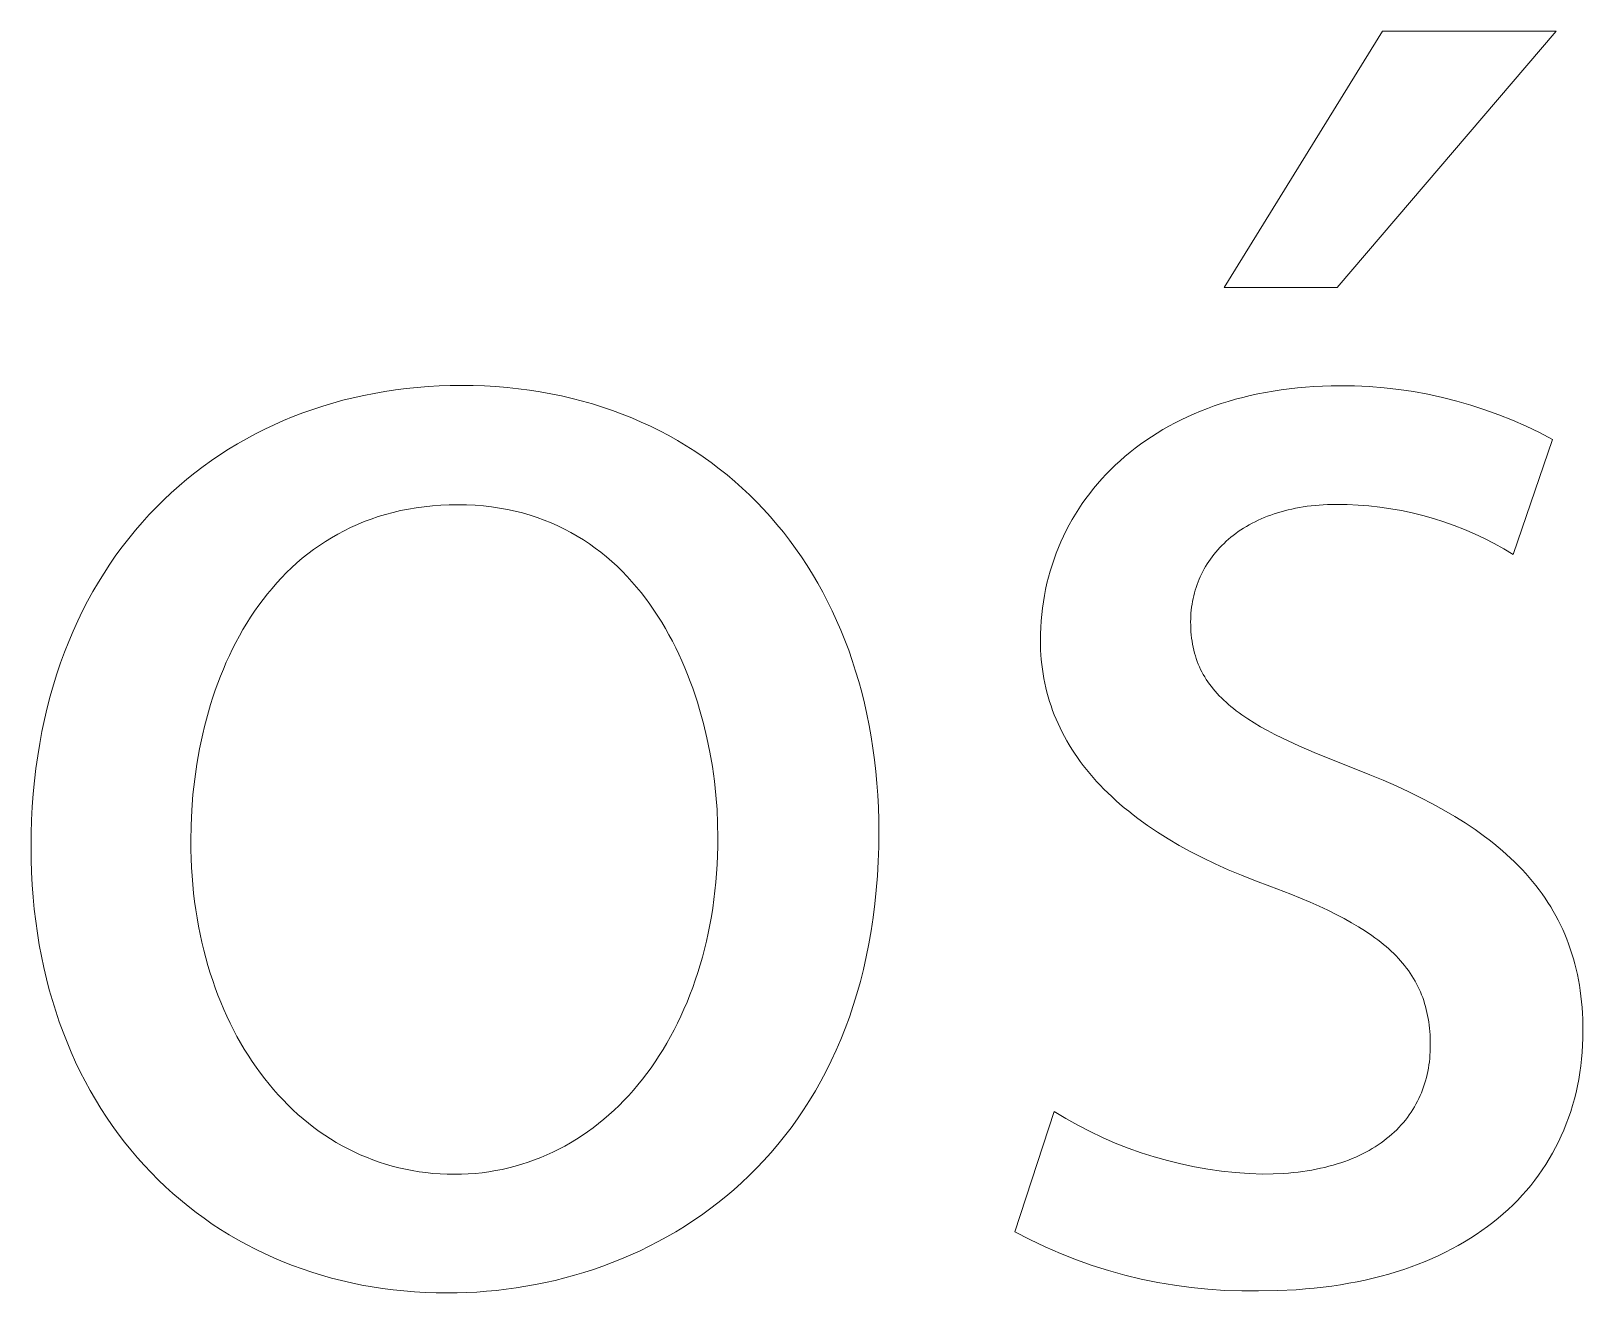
# Model space of a CAD drawing. Header units: millimetres. Extents: x -2542 to 6192, y -257 to 5845.
# Drawn here: x 3998.4 to 4074.1, y -111.2 to -49.7 of the extents above; entities that cross this region are included whole.
import ezdxf

# ---------------------------------------------------------------- set-up
doc = ezdxf.new("R2010")
doc.units = ezdxf.units.MM
doc.header["$MEASUREMENT"] = 0
doc.layers.add('Domyślny', color=7, linetype='Continuous', true_color=0x000000)

msp = doc.modelspace()

# ---------------------------------------------------------------- linework, layer by layer
at = {"layer": 'Domyślny', "color": 18, "lineweight": 15, "true_color": 0x000000}
for p, q in [((4056.558, -62.171), (4064.294, -49.665)), ((4072.758, -49.665), (4062.084, -62.171)), ((4064.294, -49.665), (4072.758, -49.665)), ((4062.084, -62.171), (4056.558, -62.171)), ((4014.589, -67.439), (4015.101, -67.337)), ((4015.101, -67.337), (4015.619, -67.248)), ((4015.619, -67.248), (4016.141, -67.17)), ((4016.141, -67.17), (4016.667, -67.103)), ((4016.667, -67.103), (4017.198, -67.049)), ((4017.198, -67.049), (4017.733, -67.007)), ((4017.733, -67.007), (4018.271, -66.977)), ((4018.271, -66.977), (4018.814, -66.958)), ((4018.814, -66.958), (4019.36, -66.952)), ((4019.36, -66.952), (4019.927, -66.959)), ((4019.927, -66.959), (4020.488, -66.978)), ((4020.488, -66.978), (4021.043, -67.01)), ((4021.043, -67.01), (4021.592, -67.055)), ((4021.592, -67.055), (4022.135, -67.112)), ((4022.135, -67.112), (4022.672, -67.181)), ((4022.672, -67.181), (4023.202, -67.263)), ((4023.202, -67.263), (4023.725, -67.357)), ((4023.725, -67.357), (4024.242, -67.464)), ((4057.836, -67.445), (4058.205, -67.364)), ((4058.205, -67.364), (4058.579, -67.29)), ((4058.579, -67.29), (4058.959, -67.224)), ((4058.959, -67.224), (4059.345, -67.165)), ((4059.345, -67.165), (4059.737, -67.114)), ((4059.737, -67.114), (4060.134, -67.07)), ((4060.134, -67.07), (4060.536, -67.034)), ((4060.536, -67.034), (4060.944, -67.006)), ((4060.944, -67.006), (4061.358, -66.986)), ((4061.358, -66.986), (4061.776, -66.974)), ((4061.776, -66.974), (4062.2, -66.97)), ((4062.2, -66.97), (4062.922, -66.978)), ((4062.922, -66.978), (4063.642, -67.011)), ((4063.642, -67.011), (4064.362, -67.068)), ((4064.362, -67.068), (4065.078, -67.149)), ((4065.078, -67.149), (4065.792, -67.254)), ((4065.792, -67.254), (4066.502, -67.383)), ((4011.622, -68.292), (4012.102, -68.121)), ((4012.102, -68.121), (4012.589, -67.961)), ((4012.589, -67.961), (4013.081, -67.813)), ((4013.081, -67.813), (4013.578, -67.677)), ((4013.578, -67.677), (4014.081, -67.552)), ((4014.081, -67.552), (4014.589, -67.439)), ((4024.242, -67.464), (4024.753, -67.582)), ((4024.753, -67.582), (4025.257, -67.712)), ((4025.257, -67.712), (4025.753, -67.853)), ((4025.753, -67.853), (4026.243, -68.007)), ((4026.243, -68.007), (4026.726, -68.172)), ((4055.417, -68.203), (4055.745, -68.075)), ((4055.745, -68.075), (4056.079, -67.953)), ((4056.079, -67.953), (4056.418, -67.838)), ((4056.418, -67.838), (4056.764, -67.729)), ((4056.764, -67.729), (4057.115, -67.627)), ((4057.115, -67.627), (4057.473, -67.533)), ((4057.473, -67.533), (4057.836, -67.445)), ((4066.502, -67.383), (4067.207, -67.536)), ((4067.207, -67.536), (4067.906, -67.712)), ((4067.906, -67.712), (4068.6, -67.912)), ((4068.6, -67.912), (4069.286, -68.135)), ((4009.759, -69.088), (4010.215, -68.872)), ((4010.215, -68.872), (4010.678, -68.667)), ((4010.678, -68.667), (4011.147, -68.474)), ((4011.147, -68.474), (4011.622, -68.292)), ((4026.726, -68.172), (4027.202, -68.348)), ((4027.202, -68.348), (4027.67, -68.536)), ((4027.67, -68.536), (4028.131, -68.735)), ((4028.131, -68.735), (4028.585, -68.945)), ((4053.871, -68.939), (4054.168, -68.78)), ((4054.168, -68.78), (4054.471, -68.627)), ((4054.471, -68.627), (4054.78, -68.479)), ((4054.78, -68.479), (4055.096, -68.338)), ((4055.096, -68.338), (4055.417, -68.203)), ((4069.286, -68.135), (4069.964, -68.381)), ((4069.964, -68.381), (4070.634, -68.649)), ((4070.634, -68.649), (4071.294, -68.94)), ((4008.43, -69.802), (4008.866, -69.553)), ((4008.866, -69.553), (4009.309, -69.315)), ((4009.309, -69.315), (4009.759, -69.088)), ((4028.585, -68.945), (4029.031, -69.166)), ((4029.031, -69.166), (4029.469, -69.398)), ((4029.469, -69.398), (4029.9, -69.641)), ((4029.9, -69.641), (4030.322, -69.894)), ((4052.482, -69.823), (4052.747, -69.635)), ((4052.747, -69.635), (4053.018, -69.452)), ((4053.018, -69.452), (4053.296, -69.276)), ((4053.296, -69.276), (4053.58, -69.105)), ((4053.58, -69.105), (4053.871, -68.939)), ((4072.583, -69.587), (4070.664, -75.2)), ((4071.294, -68.94), (4071.944, -69.253)), ((4071.944, -69.253), (4072.583, -69.587)), ((4007.163, -70.614), (4007.578, -70.333)), ((4007.578, -70.333), (4008, -70.062)), ((4008, -70.062), (4008.43, -69.802)), ((4030.322, -69.894), (4030.737, -70.158)), ((4030.737, -70.158), (4031.144, -70.432)), ((4051.725, -70.418), (4051.971, -70.214)), ((4051.971, -70.214), (4052.223, -70.016)), ((4052.223, -70.016), (4052.482, -69.823)), ((4006.356, -71.21), (4006.756, -70.907)), ((4006.756, -70.907), (4007.163, -70.614)), ((4031.144, -70.432), (4031.543, -70.717)), ((4031.543, -70.717), (4031.933, -71.012)), ((4031.933, -71.012), (4032.316, -71.317)), ((4050.81, -71.283), (4051.029, -71.059)), ((4051.029, -71.059), (4051.254, -70.841)), ((4051.254, -70.841), (4051.487, -70.627)), ((4051.487, -70.627), (4051.725, -70.418)), ((4005.204, -72.184), (4005.58, -71.849)), ((4005.58, -71.849), (4005.964, -71.524)), ((4005.964, -71.524), (4006.356, -71.21)), ((4032.316, -71.317), (4032.689, -71.632)), ((4032.689, -71.632), (4033.055, -71.957)), ((4050.195, -71.981), (4050.393, -71.744)), ((4050.393, -71.744), (4050.598, -71.511)), ((4050.598, -71.511), (4050.81, -71.283)), ((4004.477, -72.885), (4004.836, -72.529)), ((4004.836, -72.529), (4005.204, -72.184)), ((4033.055, -71.957), (4033.411, -72.292)), ((4033.411, -72.292), (4033.759, -72.637)), ((4033.759, -72.637), (4034.098, -72.991)), ((4049.642, -72.718), (4049.82, -72.468)), ((4049.82, -72.468), (4050.004, -72.222)), ((4050.004, -72.222), (4050.195, -71.981)), ((4003.784, -73.629), (4004.126, -73.252)), ((4004.126, -73.252), (4004.477, -72.885)), ((4015.303, -73.349), (4014.955, -73.467)), ((4015.658, -73.242), (4015.303, -73.349)), ((4016.021, -73.145), (4015.658, -73.242)), ((4016.39, -73.058), (4016.021, -73.145)), ((4016.768, -72.983), (4016.39, -73.058)), ((4017.152, -72.918), (4016.768, -72.983)), ((4017.544, -72.865), (4017.152, -72.918)), ((4017.943, -72.823), (4017.544, -72.865)), ((4018.35, -72.793), (4017.943, -72.823)), ((4018.764, -72.775), (4018.35, -72.793)), ((4019.186, -72.769), (4018.764, -72.775)), ((4019.608, -72.776), (4019.186, -72.769)), ((4020.023, -72.795), (4019.608, -72.776)), ((4020.43, -72.828), (4020.023, -72.795)), ((4020.828, -72.873), (4020.43, -72.828)), ((4021.219, -72.93), (4020.828, -72.873)), ((4021.602, -72.999), (4021.219, -72.93)), ((4021.977, -73.08), (4021.602, -72.999)), ((4022.344, -73.173), (4021.977, -73.08)), ((4022.704, -73.277), (4022.344, -73.173)), ((4023.056, -73.392), (4022.704, -73.277)), ((4023.4, -73.517), (4023.056, -73.392)), ((4034.098, -72.991), (4034.429, -73.354)), ((4034.429, -73.354), (4034.75, -73.727)), ((4049.153, -73.492), (4049.309, -73.23)), ((4049.309, -73.23), (4049.472, -72.972)), ((4049.472, -72.972), (4049.642, -72.718)), ((4058.523, -73.394), (4058.37, -73.459)), ((4058.68, -73.331), (4058.523, -73.394)), ((4058.84, -73.272), (4058.68, -73.331)), ((4059.003, -73.215), (4058.84, -73.272)), ((4059.169, -73.161), (4059.003, -73.215)), ((4059.338, -73.111), (4059.169, -73.161)), ((4059.511, -73.064), (4059.338, -73.111)), ((4059.686, -73.019), (4059.511, -73.064)), ((4059.865, -72.979), (4059.686, -73.019)), ((4060.046, -72.941), (4059.865, -72.979)), ((4060.231, -72.907), (4060.046, -72.941)), ((4060.418, -72.876), (4060.231, -72.907)), ((4060.609, -72.848), (4060.418, -72.876)), ((4060.802, -72.825), (4060.609, -72.848)), ((4060.999, -72.804), (4060.802, -72.825)), ((4061.198, -72.787), (4060.999, -72.804)), ((4061.401, -72.774), (4061.198, -72.787)), ((4061.606, -72.765), (4061.401, -72.774)), ((4061.815, -72.759), (4061.606, -72.765)), ((4062.026, -72.757), (4061.815, -72.759)), ((4062.561, -72.763), (4062.026, -72.757)), ((4063.095, -72.787), (4062.561, -72.763)), ((4063.629, -72.828), (4063.095, -72.787)), ((4064.161, -72.887), (4063.629, -72.828)), ((4064.69, -72.963), (4064.161, -72.887)), ((4065.217, -73.057), (4064.69, -72.963)), ((4065.74, -73.168), (4065.217, -73.057)), ((4066.26, -73.297), (4065.74, -73.168)), ((4066.774, -73.442), (4066.26, -73.297)), ((4003.126, -74.413), (4003.451, -74.016)), ((4003.451, -74.016), (4003.784, -73.629)), ((4013.634, -74.037), (4013.322, -74.203)), ((4013.953, -73.88), (4013.634, -74.037)), ((4014.28, -73.733), (4013.953, -73.88)), ((4014.614, -73.595), (4014.28, -73.733)), ((4014.955, -73.467), (4014.614, -73.595)), ((4023.736, -73.654), (4023.4, -73.517)), ((4024.065, -73.8), (4023.736, -73.654)), ((4024.387, -73.957), (4024.065, -73.8)), ((4024.701, -74.123), (4024.387, -73.957)), ((4025.007, -74.299), (4024.701, -74.123)), ((4034.75, -73.727), (4035.062, -74.11)), ((4035.062, -74.11), (4035.365, -74.501)), ((4048.728, -74.3), (4048.863, -74.028)), ((4048.863, -74.028), (4049.004, -73.758)), ((4049.004, -73.758), (4049.153, -73.492)), ((4057.131, -74.172), (4057.009, -74.264)), ((4057.255, -74.083), (4057.131, -74.172)), ((4057.383, -73.996), (4057.255, -74.083)), ((4057.514, -73.911), (4057.383, -73.996)), ((4057.649, -73.829), (4057.514, -73.911)), ((4057.787, -73.75), (4057.649, -73.829)), ((4057.928, -73.673), (4057.787, -73.75)), ((4058.072, -73.599), (4057.928, -73.673)), ((4058.219, -73.528), (4058.072, -73.599)), ((4058.37, -73.459), (4058.219, -73.528)), ((4067.284, -73.605), (4066.774, -73.442)), ((4067.788, -73.784), (4067.284, -73.605)), ((4068.286, -73.98), (4067.788, -73.784)), ((4068.777, -74.193), (4068.286, -73.98)), ((4002.506, -75.238), (4002.811, -74.82)), ((4002.811, -74.82), (4003.126, -74.413)), ((4012.427, -74.755), (4012.143, -74.957)), ((4012.718, -74.563), (4012.427, -74.755)), ((4013.016, -74.378), (4012.718, -74.563)), ((4013.322, -74.203), (4013.016, -74.378)), ((4025.307, -74.484), (4025.007, -74.299)), ((4025.599, -74.678), (4025.307, -74.484)), ((4025.883, -74.881), (4025.599, -74.678)), ((4026.16, -75.092), (4025.883, -74.881)), ((4035.365, -74.501), (4035.658, -74.901)), ((4035.658, -74.901), (4035.943, -75.311)), ((4048.37, -75.14), (4048.482, -74.857)), ((4048.482, -74.857), (4048.601, -74.577)), ((4048.601, -74.577), (4048.728, -74.3)), ((4056.35, -74.864), (4056.252, -74.972)), ((4056.452, -74.759), (4056.35, -74.864)), ((4056.557, -74.655), (4056.452, -74.759)), ((4056.665, -74.554), (4056.557, -74.655)), ((4056.776, -74.455), (4056.665, -74.554)), ((4056.891, -74.358), (4056.776, -74.455)), ((4057.009, -74.264), (4056.891, -74.358)), ((4069.261, -74.421), (4068.777, -74.193)), ((4069.737, -74.665), (4069.261, -74.421)), ((4070.205, -74.925), (4069.737, -74.665)), ((4070.664, -75.2), (4070.205, -74.925)), ((4001.923, -76.103), (4002.21, -75.666)), ((4002.21, -75.666), (4002.506, -75.238)), ((4011.332, -75.609), (4011.075, -75.843)), ((4011.595, -75.384), (4011.332, -75.609)), ((4011.866, -75.166), (4011.595, -75.384)), ((4012.143, -74.957), (4011.866, -75.166)), ((4026.431, -75.311), (4026.16, -75.092)), ((4026.694, -75.539), (4026.431, -75.311)), ((4026.949, -75.774), (4026.694, -75.539)), ((4035.943, -75.311), (4036.217, -75.729)), ((4048.168, -75.715), (4048.265, -75.426)), ((4048.265, -75.426), (4048.37, -75.14)), ((4055.736, -75.658), (4055.661, -75.779)), ((4055.813, -75.539), (4055.736, -75.658)), ((4055.894, -75.422), (4055.813, -75.539)), ((4055.978, -75.306), (4055.894, -75.422)), ((4056.066, -75.193), (4055.978, -75.306)), ((4056.158, -75.081), (4056.066, -75.193)), ((4056.252, -74.972), (4056.158, -75.081)), ((4001.646, -76.551), (4001.923, -76.103)), ((4010.583, -76.331), (4010.347, -76.586)), ((4010.826, -76.083), (4010.583, -76.331)), ((4011.075, -75.843), (4010.826, -76.083)), ((4027.198, -76.017), (4026.949, -75.774)), ((4027.44, -76.267), (4027.198, -76.017)), ((4027.675, -76.525), (4027.44, -76.267)), ((4036.217, -75.729), (4036.483, -76.156)), ((4036.483, -76.156), (4036.738, -76.591)), ((4047.921, -76.6), (4047.996, -76.302)), ((4047.996, -76.302), (4048.078, -76.007)), ((4048.078, -76.007), (4048.168, -75.715)), ((4055.344, -76.408), (4055.291, -76.538)), ((4055.4, -76.279), (4055.344, -76.408)), ((4055.46, -76.151), (4055.4, -76.279)), ((4055.524, -76.026), (4055.46, -76.151)), ((4055.591, -75.902), (4055.524, -76.026)), ((4055.661, -75.779), (4055.591, -75.902)), ((4001.123, -77.476), (4001.38, -77.008)), ((4001.38, -77.008), (4001.646, -76.551)), ((4009.895, -77.117), (4009.68, -77.392)), ((4010.118, -76.848), (4009.895, -77.117)), ((4010.347, -76.586), (4010.118, -76.848)), ((4027.903, -76.788), (4027.675, -76.525)), ((4028.124, -77.059), (4027.903, -76.788)), ((4028.338, -77.335), (4028.124, -77.059)), ((4036.738, -76.591), (4036.984, -77.035)), ((4036.984, -77.035), (4037.22, -77.488)), ((4047.744, -77.509), (4047.795, -77.204)), ((4047.795, -77.204), (4047.854, -76.901)), ((4047.854, -76.901), (4047.921, -76.6)), ((4055.08, -77.209), (4055.048, -77.347)), ((4055.115, -77.072), (4055.08, -77.209)), ((4055.153, -76.937), (4055.115, -77.072)), ((4055.196, -76.802), (4055.153, -76.937)), ((4055.241, -76.669), (4055.196, -76.802)), ((4055.291, -76.538), (4055.241, -76.669)), ((4000.641, -78.44), (4000.877, -77.953)), ((4000.877, -77.953), (4001.123, -77.476)), ((4009.268, -77.96), (4009.072, -78.254)), ((4009.471, -77.673), (4009.268, -77.96)), ((4009.68, -77.392), (4009.471, -77.673)), ((4028.545, -77.618), (4028.338, -77.335)), ((4028.746, -77.906), (4028.545, -77.618)), ((4028.94, -78.2), (4028.746, -77.906)), ((4037.22, -77.488), (4037.445, -77.949)), ((4037.445, -77.949), (4037.661, -78.418)), ((4047.664, -78.127), (4047.7, -77.817)), ((4047.7, -77.817), (4047.744, -77.509)), ((4054.959, -77.91), (4054.946, -78.053)), ((4054.976, -77.768), (4054.959, -77.91)), ((4054.996, -77.626), (4054.976, -77.768)), ((4055.021, -77.486), (4054.996, -77.626)), ((4055.048, -77.347), (4055.021, -77.486)), ((4000.416, -78.936), (4000.641, -78.44)), ((4008.883, -78.553), (4008.701, -78.857)), ((4009.072, -78.254), (4008.883, -78.553)), ((4029.127, -78.499), (4028.94, -78.2)), ((4029.307, -78.804), (4029.127, -78.499)), ((4037.661, -78.418), (4037.867, -78.894)), ((4047.616, -78.754), (4047.636, -78.44)), ((4047.636, -78.44), (4047.664, -78.127)), ((4054.931, -78.341), (4054.929, -78.487)), ((4054.929, -78.487), (4054.931, -78.65)), ((4054.937, -78.197), (4054.931, -78.341)), ((4054.931, -78.65), (4054.937, -78.811)), ((4054.946, -78.053), (4054.937, -78.197)), ((3999.999, -79.958), (4000.202, -79.442)), ((4000.202, -79.442), (4000.416, -78.936)), ((4008.356, -79.482), (4008.193, -79.801)), ((4008.525, -79.167), (4008.356, -79.482)), ((4008.701, -78.857), (4008.525, -79.167)), ((4029.481, -79.112), (4029.307, -78.804)), ((4029.649, -79.426), (4029.481, -79.112)), ((4029.81, -79.743), (4029.649, -79.426)), ((4037.867, -78.894), (4038.062, -79.379)), ((4038.062, -79.379), (4038.247, -79.872)), ((4047.6, -79.388), (4047.604, -79.07)), ((4047.603, -79.625), (4047.6, -79.388)), ((4047.604, -79.07), (4047.616, -78.754)), ((4054.937, -78.811), (4054.946, -78.969)), ((4054.946, -78.969), (4054.96, -79.124)), ((4054.96, -79.124), (4054.976, -79.277)), ((4054.976, -79.277), (4054.997, -79.427)), ((4054.997, -79.427), (4055.022, -79.575)), ((3999.806, -80.483), (3999.999, -79.958)), ((4008.036, -80.126), (4007.886, -80.455)), ((4008.193, -79.801), (4008.036, -80.126)), ((4029.964, -80.065), (4029.81, -79.743)), ((4030.112, -80.39), (4029.964, -80.065)), ((4038.247, -79.872), (4038.422, -80.373)), ((4047.611, -79.86), (4047.603, -79.625)), ((4047.624, -80.094), (4047.611, -79.86)), ((4047.642, -80.327), (4047.624, -80.094)), ((4055.022, -79.575), (4055.05, -79.72)), ((4055.05, -79.72), (4055.082, -79.863)), ((4055.082, -79.863), (4055.118, -80.003)), ((4055.118, -80.003), (4055.158, -80.141)), ((4055.158, -80.141), (4055.202, -80.277)), ((3999.625, -81.018), (3999.806, -80.483)), ((4007.743, -80.788), (4007.606, -81.125)), ((4007.886, -80.455), (4007.743, -80.788)), ((4030.254, -80.719), (4030.112, -80.39)), ((4030.39, -81.051), (4030.254, -80.719)), ((4038.422, -80.373), (4038.586, -80.881)), ((4038.586, -80.881), (4038.739, -81.397)), ((4047.666, -80.559), (4047.642, -80.327)), ((4047.695, -80.789), (4047.666, -80.559)), ((4047.729, -81.018), (4047.695, -80.789)), ((4055.202, -80.277), (4055.249, -80.411)), ((4055.249, -80.411), (4055.301, -80.542)), ((4055.301, -80.542), (4055.356, -80.672)), ((4055.356, -80.672), (4055.415, -80.799)), ((4055.415, -80.799), (4055.478, -80.925)), ((4055.478, -80.925), (4055.545, -81.049)), ((3999.298, -82.115), (3999.456, -81.562)), ((3999.456, -81.562), (3999.625, -81.018)), ((4007.475, -81.466), (4007.351, -81.811)), ((4007.606, -81.125), (4007.475, -81.466)), ((4030.519, -81.386), (4030.39, -81.051)), ((4030.642, -81.723), (4030.519, -81.386)), ((4030.759, -82.063), (4030.642, -81.723)), ((4038.739, -81.397), (4038.882, -81.92)), ((4047.769, -81.245), (4047.729, -81.018)), ((4047.814, -81.471), (4047.769, -81.245)), ((4047.864, -81.696), (4047.814, -81.471)), ((4047.92, -81.92), (4047.864, -81.696)), ((4055.545, -81.049), (4055.616, -81.17)), ((4055.616, -81.17), (4055.691, -81.291)), ((4055.691, -81.291), (4055.769, -81.409)), ((4055.769, -81.409), (4055.852, -81.526)), ((4055.852, -81.526), (4055.939, -81.641)), ((4055.939, -81.641), (4056.029, -81.754)), ((4056.029, -81.754), (4056.124, -81.866)), ((3999.152, -82.678), (3999.298, -82.115)), ((4007.121, -82.511), (4007.015, -82.865)), ((4007.233, -82.159), (4007.121, -82.511)), ((4007.351, -81.811), (4007.233, -82.159)), ((4030.869, -82.406), (4030.759, -82.063)), ((4030.974, -82.75), (4030.869, -82.406)), ((4038.882, -81.92), (4039.013, -82.45)), ((4039.013, -82.45), (4039.134, -82.988)), ((4047.981, -82.142), (4047.92, -81.92)), ((4048.047, -82.362), (4047.981, -82.142)), ((4048.119, -82.581), (4048.047, -82.362)), ((4056.124, -81.866), (4056.222, -81.977)), ((4056.222, -81.977), (4056.324, -82.086)), ((4056.324, -82.086), (4056.431, -82.194)), ((4056.431, -82.194), (4056.541, -82.3)), ((4056.541, -82.3), (4056.655, -82.406)), ((4056.655, -82.406), (4056.774, -82.51)), ((4056.774, -82.51), (4056.896, -82.613)), ((3998.895, -83.831), (3999.017, -83.25)), ((3999.017, -83.25), (3999.152, -82.678)), ((4006.916, -83.223), (4006.823, -83.583)), ((4007.015, -82.865), (4006.916, -83.223)), ((4031.165, -83.444), (4030.974, -82.75)), ((4039.134, -82.988), (4039.244, -83.532)), ((4048.196, -82.799), (4048.119, -82.581)), ((4048.278, -83.015), (4048.196, -82.799)), ((4048.366, -83.23), (4048.278, -83.015)), ((4048.46, -83.443), (4048.366, -83.23)), ((4056.896, -82.613), (4057.023, -82.715)), ((4057.023, -82.715), (4057.153, -82.816)), ((4057.153, -82.816), (4057.288, -82.916)), ((4057.288, -82.916), (4057.426, -83.016)), ((4057.426, -83.016), (4057.715, -83.212)), ((4057.715, -83.212), (4058.021, -83.405)), ((3998.785, -84.421), (3998.895, -83.831)), ((4006.736, -83.946), (4006.581, -84.678)), ((4006.823, -83.583), (4006.736, -83.946)), ((4031.332, -84.142), (4031.165, -83.444)), ((4039.244, -83.532), (4039.343, -84.084)), ((4048.558, -83.655), (4048.46, -83.443)), ((4048.663, -83.865), (4048.558, -83.655)), ((4048.772, -84.074), (4048.663, -83.865)), ((4058.021, -83.405), (4058.343, -83.596)), ((4058.343, -83.596), (4058.681, -83.785)), ((4058.681, -83.785), (4059.036, -83.973)), ((4059.036, -83.973), (4059.408, -84.159)), ((3998.687, -85.02), (3998.785, -84.421)), ((4006.581, -84.678), (4006.45, -85.417)), ((4031.476, -84.843), (4031.332, -84.142)), ((4039.343, -84.084), (4039.43, -84.643)), ((4039.43, -84.643), (4039.506, -85.208)), ((4048.887, -84.281), (4048.772, -84.074)), ((4049.008, -84.486), (4048.887, -84.281)), ((4049.134, -84.69), (4049.008, -84.486)), ((4049.266, -84.893), (4049.134, -84.69)), ((4059.408, -84.159), (4060.201, -84.531)), ((4060.201, -84.531), (4061.061, -84.905)), ((3998.602, -85.628), (3998.687, -85.02)), ((4006.45, -85.417), (4006.344, -86.163)), ((4031.597, -85.545), (4031.476, -84.843)), ((4031.695, -86.246), (4031.597, -85.545)), ((4039.506, -85.208), (4039.571, -85.78)), ((4049.403, -85.093), (4049.266, -84.893)), ((4049.545, -85.293), (4049.403, -85.093)), ((4049.693, -85.49), (4049.545, -85.293)), ((4049.847, -85.686), (4049.693, -85.49)), ((4061.061, -84.905), (4062.986, -85.67)), ((3998.469, -86.871), (3998.529, -86.245)), ((3998.529, -86.245), (3998.602, -85.628)), ((4006.344, -86.163), (4006.262, -86.912)), ((4031.77, -86.944), (4031.695, -86.246)), ((4039.571, -85.78), (4039.624, -86.358)), ((4050.006, -85.88), (4049.847, -85.686)), ((4050.171, -86.072), (4050.006, -85.88)), ((4050.341, -86.263), (4050.171, -86.072)), ((4050.517, -86.452), (4050.341, -86.263)), ((4062.986, -85.67), (4063.662, -85.937)), ((4063.662, -85.937), (4064.318, -86.21)), ((4064.318, -86.21), (4064.952, -86.488)), ((3998.422, -87.506), (3998.469, -86.871)), ((4006.262, -86.912), (4006.203, -87.665)), ((4031.824, -87.636), (4031.77, -86.944)), ((4039.624, -86.358), (4039.665, -86.943)), ((4039.665, -86.943), (4039.695, -87.535)), ((4050.699, -86.639), (4050.517, -86.452)), ((4050.886, -86.825), (4050.699, -86.639)), ((4051.079, -87.008), (4050.886, -86.825)), ((4051.277, -87.19), (4051.079, -87.008)), ((4064.952, -86.488), (4065.566, -86.771)), ((4065.566, -86.771), (4066.158, -87.061)), ((3998.389, -88.15), (3998.422, -87.506)), ((4006.203, -87.665), (4006.168, -88.419)), ((4031.856, -88.322), (4031.824, -87.636)), ((4039.695, -87.535), (4039.713, -88.132)), ((4051.481, -87.37), (4051.277, -87.19)), ((4051.691, -87.549), (4051.481, -87.37)), ((4051.906, -87.725), (4051.691, -87.549)), ((4052.127, -87.9), (4051.906, -87.725)), ((4066.158, -87.061), (4066.73, -87.358)), ((4066.73, -87.358), (4067.28, -87.661)), ((4067.28, -87.661), (4067.809, -87.972)), ((3998.369, -88.802), (3998.389, -88.15)), ((4006.168, -88.419), (4006.156, -89.172)), ((4031.866, -88.998), (4031.856, -88.322)), ((4039.713, -88.132), (4039.719, -88.736)), ((4052.354, -88.073), (4052.127, -87.9)), ((4052.824, -88.412), (4052.354, -88.073)), ((4053.317, -88.745), (4052.824, -88.412)), ((4067.809, -87.972), (4068.317, -88.29)), ((4068.317, -88.29), (4068.803, -88.616)), ((3998.362, -89.463), (3998.369, -88.802)), ((4006.156, -89.172), (4006.16, -89.604)), ((4031.862, -89.443), (4031.866, -88.998)), ((4039.719, -88.736), (4039.711, -89.463)), ((4053.833, -89.069), (4053.317, -88.745)), ((4054.372, -89.386), (4053.833, -89.069)), ((4068.803, -88.616), (4069.268, -88.951)), ((4069.268, -88.951), (4069.493, -89.121)), ((4069.493, -89.121), (4069.712, -89.294)), ((4069.712, -89.294), (4069.926, -89.468)), ((3998.368, -90.085), (3998.362, -89.463)), ((3998.388, -90.7), (3998.368, -90.085)), ((4006.16, -89.604), (4006.172, -90.032)), ((4006.172, -90.032), (4006.191, -90.457)), ((4031.83, -90.321), (4031.85, -89.884)), ((4031.85, -89.884), (4031.862, -89.443)), ((4039.711, -89.463), (4039.687, -90.177)), ((4054.935, -89.694), (4054.372, -89.386)), ((4055.52, -89.995), (4054.935, -89.694)), ((4056.129, -90.287), (4055.52, -89.995)), ((4069.926, -89.468), (4070.135, -89.645)), ((4070.135, -89.645), (4070.338, -89.824)), ((4070.338, -89.824), (4070.536, -90.006)), ((4070.536, -90.006), (4070.729, -90.19)), ((3998.419, -91.307), (3998.388, -90.7)), ((4006.191, -90.457), (4006.218, -90.879)), ((4031.767, -91.183), (4031.802, -90.754)), ((4031.802, -90.754), (4031.83, -90.321)), ((4039.687, -90.177), (4039.648, -90.878)), ((4056.761, -90.571), (4056.129, -90.287)), ((4057.416, -90.846), (4056.761, -90.571)), ((4070.729, -90.19), (4070.916, -90.376)), ((4070.916, -90.376), (4071.098, -90.565)), ((4071.098, -90.565), (4071.274, -90.756)), ((4071.274, -90.756), (4071.446, -90.95)), ((3998.464, -91.907), (3998.419, -91.307)), ((4006.218, -90.879), (4006.252, -91.296)), ((4006.252, -91.296), (4006.294, -91.71)), ((4031.724, -91.607), (4031.767, -91.183)), ((4039.594, -91.567), (4039.526, -92.243)), ((4039.648, -90.878), (4039.594, -91.567)), ((4058.095, -91.113), (4057.416, -90.846)), ((4058.798, -91.371), (4058.095, -91.113)), ((4059.82, -91.763), (4058.798, -91.371)), ((4071.446, -90.95), (4071.611, -91.147)), ((4071.611, -91.147), (4071.772, -91.346)), ((4071.772, -91.346), (4071.927, -91.547)), ((4071.927, -91.547), (4072.076, -91.752)), ((3998.521, -92.5), (3998.464, -91.907)), ((4006.294, -91.71), (4006.343, -92.12)), ((4006.343, -92.12), (4006.4, -92.526)), ((4031.614, -92.443), (4031.673, -92.027)), ((4031.673, -92.027), (4031.724, -91.607)), ((4039.526, -92.243), (4039.442, -92.906)), ((4060.762, -92.155), (4059.82, -91.763)), ((4061.203, -92.353), (4060.762, -92.155)), ((4061.626, -92.551), (4061.203, -92.353)), ((4072.076, -91.752), (4072.221, -91.959)), ((4072.221, -91.959), (4072.359, -92.169)), ((4072.359, -92.169), (4072.493, -92.382)), ((3998.59, -93.084), (3998.521, -92.5)), ((3998.671, -93.661), (3998.59, -93.084)), ((4006.4, -92.526), (4006.463, -92.928)), ((4006.463, -92.928), (4006.534, -93.325)), ((4031.476, -93.259), (4031.549, -92.853)), ((4031.549, -92.853), (4031.614, -92.443)), ((4039.442, -92.906), (4039.344, -93.556)), ((4062.028, -92.751), (4061.626, -92.551)), ((4062.413, -92.952), (4062.028, -92.751)), ((4062.778, -93.156), (4062.413, -92.952)), ((4072.493, -92.382), (4072.621, -92.597)), ((4072.621, -92.597), (4072.744, -92.816)), ((4072.744, -92.816), (4072.861, -93.037)), ((4072.861, -93.037), (4072.973, -93.261)), ((3998.764, -94.23), (3998.671, -93.661)), ((4006.534, -93.325), (4006.612, -93.718)), ((4006.612, -93.718), (4006.697, -94.107)), ((4031.308, -94.056), (4031.395, -93.66)), ((4031.395, -93.66), (4031.476, -93.259)), ((4039.344, -93.556), (4039.233, -94.194)), ((4063.125, -93.362), (4062.778, -93.156)), ((4063.454, -93.57), (4063.125, -93.362)), ((4063.765, -93.782), (4063.454, -93.57)), ((4063.914, -93.889), (4063.765, -93.782)), ((4072.973, -93.261), (4073.079, -93.489)), ((4073.079, -93.489), (4073.18, -93.719)), ((4073.18, -93.719), (4073.276, -93.953)), ((3998.869, -94.792), (3998.764, -94.23)), ((4006.697, -94.107), (4006.789, -94.491)), ((4006.789, -94.491), (4006.888, -94.87)), ((4031.112, -94.833), (4031.213, -94.448)), ((4031.213, -94.448), (4031.308, -94.056)), ((4039.233, -94.194), (4039.107, -94.82)), ((4064.059, -93.997), (4063.914, -93.889)), ((4064.199, -94.106), (4064.059, -93.997)), ((4064.335, -94.215), (4064.199, -94.106)), ((4064.466, -94.326), (4064.335, -94.215)), ((4064.594, -94.438), (4064.466, -94.326)), ((4064.717, -94.551), (4064.594, -94.438)), ((4064.836, -94.665), (4064.717, -94.551)), ((4073.276, -93.953), (4073.366, -94.19)), ((4073.366, -94.19), (4073.45, -94.43)), ((4073.45, -94.43), (4073.53, -94.673)), ((3998.986, -95.345), (3998.869, -94.792)), ((3999.114, -95.89), (3998.986, -95.345)), ((4006.888, -94.87), (4006.993, -95.245)), ((4006.993, -95.245), (4007.106, -95.614)), ((4030.888, -95.59), (4031.003, -95.214)), ((4031.003, -95.214), (4031.112, -94.833)), ((4039.107, -94.82), (4038.968, -95.432)), ((4064.951, -94.78), (4064.836, -94.665)), ((4065.062, -94.896), (4064.951, -94.78)), ((4065.168, -95.013), (4065.062, -94.896)), ((4065.271, -95.132), (4065.168, -95.013)), ((4065.369, -95.252), (4065.271, -95.132)), ((4065.464, -95.374), (4065.369, -95.252)), ((4065.554, -95.497), (4065.464, -95.374)), ((4073.53, -94.673), (4073.604, -94.919)), ((4073.604, -94.919), (4073.672, -95.169)), ((4073.672, -95.169), (4073.735, -95.422)), ((3999.253, -96.428), (3999.114, -95.89)), ((4007.106, -95.614), (4007.225, -95.979)), ((4007.225, -95.979), (4007.35, -96.338)), ((4030.638, -96.324), (4030.766, -95.96)), ((4030.766, -95.96), (4030.888, -95.59)), ((4038.816, -96.033), (4038.65, -96.621)), ((4038.968, -95.432), (4038.816, -96.033)), ((4065.641, -95.621), (4065.554, -95.497)), ((4065.724, -95.747), (4065.641, -95.621)), ((4065.803, -95.874), (4065.724, -95.747)), ((4065.878, -96.003), (4065.803, -95.874)), ((4065.949, -96.133), (4065.878, -96.003)), ((4066.016, -96.265), (4065.949, -96.133)), ((4073.735, -95.422), (4073.792, -95.678)), ((4073.792, -95.678), (4073.844, -95.938)), ((4073.844, -95.938), (4073.891, -96.202)), ((3999.404, -96.957), (3999.253, -96.428)), ((4007.35, -96.338), (4007.482, -96.692)), ((4007.482, -96.692), (4007.621, -97.041)), ((4030.361, -97.036), (4030.502, -96.683)), ((4030.502, -96.683), (4030.638, -96.324)), ((4038.65, -96.621), (4038.472, -97.197)), ((4066.08, -96.399), (4066.016, -96.265)), ((4066.14, -96.534), (4066.08, -96.399)), ((4066.196, -96.671), (4066.14, -96.534)), ((4066.249, -96.81), (4066.196, -96.671)), ((4066.298, -96.951), (4066.249, -96.81)), ((4073.891, -96.202), (4073.932, -96.468)), ((4073.932, -96.468), (4073.968, -96.739)), ((4073.968, -96.739), (4073.998, -97.013)), ((3999.566, -97.477), (3999.404, -96.957)), ((3999.739, -97.99), (3999.566, -97.477)), ((4007.621, -97.041), (4007.765, -97.384)), ((4007.765, -97.384), (4007.917, -97.722)), ((4030.058, -97.724), (4030.213, -97.383)), ((4030.213, -97.383), (4030.361, -97.036)), ((4038.472, -97.197), (4038.282, -97.76)), ((4066.343, -97.094), (4066.298, -96.951)), ((4066.385, -97.238), (4066.343, -97.094)), ((4066.423, -97.385), (4066.385, -97.238)), ((4066.458, -97.533), (4066.423, -97.385)), ((4066.49, -97.684), (4066.458, -97.533)), ((4073.998, -97.013), (4074.023, -97.29)), ((4074.023, -97.29), (4074.042, -97.572)), ((4074.042, -97.572), (4074.055, -97.857)), ((3999.922, -98.494), (3999.739, -97.99)), ((4007.917, -97.722), (4008.074, -98.054)), ((4008.074, -98.054), (4008.237, -98.38)), ((4008.237, -98.38), (4008.407, -98.701)), ((4029.558, -98.712), (4029.731, -98.389)), ((4029.731, -98.389), (4029.898, -98.06)), ((4029.898, -98.06), (4030.058, -97.724)), ((4038.079, -98.311), (4037.864, -98.85)), ((4038.282, -97.76), (4038.079, -98.311)), ((4066.517, -97.836), (4066.49, -97.684)), ((4066.542, -97.991), (4066.517, -97.836)), ((4066.563, -98.148), (4066.542, -97.991)), ((4066.581, -98.307), (4066.563, -98.148)), ((4066.595, -98.468), (4066.581, -98.307)), ((4074.055, -97.857), (4074.064, -98.146)), ((4074.064, -98.146), (4074.066, -98.438)), ((4000.117, -98.989), (3999.922, -98.494)), ((4000.321, -99.476), (4000.117, -98.989)), ((4008.407, -98.701), (4008.583, -99.015)), ((4008.583, -99.015), (4008.764, -99.323)), ((4029.195, -99.339), (4029.38, -99.029)), ((4029.38, -99.029), (4029.558, -98.712)), ((4037.864, -98.85), (4037.638, -99.376)), ((4066.607, -98.632), (4066.595, -98.468)), ((4066.615, -98.797), (4066.607, -98.632)), ((4066.619, -98.966), (4066.615, -98.797)), ((4066.621, -99.136), (4066.619, -98.966)), ((4066.619, -99.299), (4066.621, -99.136)), ((4074.05, -99.13), (4074.029, -99.47)), ((4074.062, -98.786), (4074.05, -99.13)), ((4074.066, -98.438), (4074.062, -98.786)), ((4000.537, -99.954), (4000.321, -99.476)), ((4008.764, -99.323), (4008.952, -99.626)), ((4008.952, -99.626), (4009.145, -99.921)), ((4009.145, -99.921), (4009.344, -100.21)), ((4028.809, -99.94), (4029.005, -99.643)), ((4029.005, -99.643), (4029.195, -99.339)), ((4037.4, -99.891), (4037.151, -100.393)), ((4037.638, -99.376), (4037.4, -99.891)), ((4066.573, -99.94), (4066.59, -99.782)), ((4066.59, -99.782), (4066.604, -99.622)), ((4066.604, -99.622), (4066.613, -99.461)), ((4066.613, -99.461), (4066.619, -99.299)), ((4073.999, -99.808), (4073.962, -100.141)), ((4074.029, -99.47), (4073.999, -99.808)), ((4000.762, -100.424), (4000.537, -99.954)), ((4000.998, -100.884), (4000.762, -100.424)), ((4009.344, -100.21), (4009.549, -100.493)), ((4009.549, -100.493), (4009.759, -100.769)), ((4028.187, -100.791), (4028.4, -100.514)), ((4028.4, -100.514), (4028.607, -100.23)), ((4028.607, -100.23), (4028.809, -99.94)), ((4037.151, -100.393), (4036.891, -100.884)), ((4066.428, -100.713), (4066.465, -100.561)), ((4066.465, -100.561), (4066.498, -100.408)), ((4066.498, -100.408), (4066.527, -100.254)), ((4066.527, -100.254), (4066.552, -100.098)), ((4066.552, -100.098), (4066.573, -99.94)), ((4073.916, -100.471), (4073.862, -100.798)), ((4073.962, -100.141), (4073.916, -100.471)), ((4001.243, -101.336), (4000.998, -100.884)), ((4001.499, -101.779), (4001.243, -101.336)), ((4009.759, -100.769), (4009.975, -101.038)), ((4009.975, -101.038), (4010.196, -101.301)), ((4010.196, -101.301), (4010.423, -101.556)), ((4027.517, -101.579), (4027.746, -101.324)), ((4027.746, -101.324), (4027.969, -101.061)), ((4027.969, -101.061), (4028.187, -100.791)), ((4036.621, -101.362), (4036.34, -101.828)), ((4036.891, -100.884), (4036.621, -101.362)), ((4066.186, -101.448), (4066.242, -101.304)), ((4066.242, -101.304), (4066.294, -101.159)), ((4066.294, -101.159), (4066.343, -101.012)), ((4066.343, -101.012), (4066.387, -100.863)), ((4066.387, -100.863), (4066.428, -100.713)), ((4073.729, -101.44), (4073.65, -101.755)), ((4073.799, -101.121), (4073.729, -101.44)), ((4073.862, -100.798), (4073.799, -101.121)), ((4001.764, -102.213), (4001.499, -101.779)), ((4010.423, -101.556), (4010.654, -101.804)), ((4010.654, -101.804), (4010.892, -102.046)), ((4010.892, -102.046), (4011.134, -102.279)), ((4026.801, -102.302), (4027.045, -102.068)), ((4027.045, -102.068), (4027.283, -101.827)), ((4027.283, -101.827), (4027.517, -101.579)), ((4036.34, -101.828), (4036.049, -102.283)), ((4065.764, -102.272), (4065.844, -102.14)), ((4065.844, -102.14), (4065.921, -102.005)), ((4065.921, -102.005), (4065.993, -101.869)), ((4065.993, -101.869), (4066.061, -101.73)), ((4066.061, -101.73), (4066.125, -101.59)), ((4066.125, -101.59), (4066.186, -101.448)), ((4073.563, -102.066), (4073.469, -102.373)), ((4073.65, -101.755), (4073.563, -102.066)), ((4002.038, -102.637), (4001.764, -102.213)), ((4002.322, -103.052), (4002.038, -102.637)), ((4011.134, -102.279), (4011.381, -102.506)), ((4011.381, -102.506), (4011.634, -102.724)), ((4011.634, -102.724), (4011.891, -102.936)), ((4011.891, -102.936), (4012.153, -103.139)), ((4025.779, -103.159), (4026.041, -102.956)), ((4026.041, -102.956), (4026.299, -102.746)), ((4026.299, -102.746), (4026.553, -102.528)), ((4026.553, -102.528), (4026.801, -102.302)), ((4035.748, -102.725), (4035.438, -103.156)), ((4036.049, -102.283), (4035.748, -102.725)), ((4046.35, -108.239), (4048.269, -102.364)), ((4048.269, -102.364), (4048.845, -102.712)), ((4048.845, -102.712), (4049.431, -103.041)), ((4065.199, -103.023), (4065.304, -102.904)), ((4065.304, -102.904), (4065.404, -102.782)), ((4065.404, -102.782), (4065.5, -102.658)), ((4065.5, -102.658), (4065.592, -102.531)), ((4065.592, -102.531), (4065.68, -102.403)), ((4065.68, -102.403), (4065.764, -102.272)), ((4073.366, -102.676), (4073.255, -102.975)), ((4073.469, -102.373), (4073.366, -102.676)), ((4002.615, -103.458), (4002.322, -103.052)), ((4002.918, -103.855), (4002.615, -103.458)), ((4012.153, -103.139), (4012.42, -103.334)), ((4012.42, -103.334), (4012.692, -103.522)), ((4012.692, -103.522), (4012.968, -103.701)), ((4012.968, -103.701), (4013.249, -103.873)), ((4024.964, -103.718), (4025.24, -103.54)), ((4025.24, -103.54), (4025.512, -103.353)), ((4025.512, -103.353), (4025.779, -103.159)), ((4035.118, -103.575), (4034.789, -103.982)), ((4035.438, -103.156), (4035.118, -103.575)), ((4049.431, -103.041), (4050.029, -103.349)), ((4050.029, -103.349), (4050.636, -103.637)), ((4050.636, -103.637), (4051.253, -103.905)), ((4064.357, -103.793), (4064.489, -103.691)), ((4064.489, -103.691), (4064.618, -103.586)), ((4064.618, -103.586), (4064.742, -103.478)), ((4064.742, -103.478), (4064.863, -103.368)), ((4064.863, -103.368), (4064.979, -103.256)), ((4064.979, -103.256), (4065.091, -103.141)), ((4065.091, -103.141), (4065.199, -103.023)), ((4073.009, -103.56), (4072.875, -103.847)), ((4073.136, -103.27), (4073.009, -103.56)), ((4073.255, -102.975), (4073.136, -103.27)), ((4003.229, -104.242), (4002.918, -103.855)), ((4003.549, -104.62), (4003.229, -104.242)), ((4013.249, -103.873), (4013.535, -104.036)), ((4013.535, -104.036), (4013.825, -104.19)), ((4013.825, -104.19), (4014.119, -104.336)), ((4014.119, -104.336), (4014.418, -104.474)), ((4023.523, -104.485), (4023.819, -104.349)), ((4023.819, -104.349), (4024.112, -104.204)), ((4024.112, -104.204), (4024.4, -104.05)), ((4024.4, -104.05), (4024.684, -103.889)), ((4024.684, -103.889), (4024.964, -103.718)), ((4034.451, -104.378), (4034.105, -104.762)), ((4034.789, -103.982), (4034.451, -104.378)), ((4051.253, -103.905), (4051.878, -104.151)), ((4051.878, -104.151), (4052.511, -104.377)), ((4052.511, -104.377), (4053.152, -104.581)), ((4063.149, -104.514), (4063.314, -104.434)), ((4063.314, -104.434), (4063.476, -104.351)), ((4063.476, -104.351), (4063.633, -104.265)), ((4063.633, -104.265), (4063.786, -104.176)), ((4063.786, -104.176), (4063.935, -104.085)), ((4063.935, -104.085), (4064.079, -103.99)), ((4064.079, -103.99), (4064.22, -103.893)), ((4064.22, -103.893), (4064.357, -103.793)), ((4072.582, -104.406), (4072.424, -104.678)), ((4072.732, -104.128), (4072.582, -104.406)), ((4072.875, -103.847), (4072.732, -104.128)), ((4003.878, -104.988), (4003.549, -104.62)), ((4004.215, -105.346), (4003.878, -104.988)), ((4014.418, -104.474), (4014.721, -104.602)), ((4014.721, -104.602), (4015.028, -104.722)), ((4015.028, -104.722), (4015.339, -104.833)), ((4015.339, -104.833), (4015.654, -104.935)), ((4015.654, -104.935), (4015.973, -105.027)), ((4015.973, -105.027), (4016.296, -105.111)), ((4016.296, -105.111), (4016.623, -105.185)), ((4016.623, -105.185), (4016.953, -105.249)), ((4021.022, -105.252), (4021.346, -105.188)), ((4021.346, -105.188), (4021.668, -105.115)), ((4021.668, -105.115), (4021.986, -105.033)), ((4021.986, -105.033), (4022.3, -104.941)), ((4022.3, -104.941), (4022.612, -104.841)), ((4022.612, -104.841), (4022.919, -104.731)), ((4022.919, -104.731), (4023.223, -104.612)), ((4023.223, -104.612), (4023.523, -104.485)), ((4033.751, -105.134), (4033.389, -105.495)), ((4034.105, -104.762), (4033.751, -105.134)), ((4053.152, -104.581), (4053.799, -104.763)), ((4053.799, -104.763), (4054.452, -104.924)), ((4054.452, -104.924), (4055.11, -105.062)), ((4055.11, -105.062), (4055.772, -105.178)), ((4055.772, -105.178), (4056.438, -105.272)), ((4060.619, -105.258), (4060.839, -105.222)), ((4060.839, -105.222), (4061.054, -105.181)), ((4061.054, -105.181), (4061.266, -105.138)), ((4061.266, -105.138), (4061.473, -105.09)), ((4061.473, -105.09), (4061.676, -105.039)), ((4061.676, -105.039), (4061.874, -104.985)), ((4061.874, -104.985), (4062.069, -104.927)), ((4062.069, -104.927), (4062.259, -104.866)), ((4062.259, -104.866), (4062.446, -104.802)), ((4062.446, -104.802), (4062.628, -104.735)), ((4062.628, -104.735), (4062.806, -104.664)), ((4062.806, -104.664), (4062.979, -104.59)), ((4062.979, -104.59), (4063.149, -104.514)), ((4072.084, -105.21), (4071.903, -105.468)), ((4072.258, -104.946), (4072.084, -105.21)), ((4072.424, -104.678), (4072.258, -104.946)), ((4004.561, -105.695), (4004.215, -105.346)), ((4004.915, -106.033), (4004.561, -105.695)), ((4016.953, -105.249), (4017.288, -105.304)), ((4017.288, -105.304), (4017.625, -105.349)), ((4017.625, -105.349), (4017.967, -105.384)), ((4017.967, -105.384), (4018.312, -105.409)), ((4018.312, -105.409), (4018.66, -105.425)), ((4018.66, -105.425), (4019.011, -105.43)), ((4019.011, -105.43), (4019.353, -105.425)), ((4019.353, -105.425), (4019.693, -105.41)), ((4019.693, -105.41), (4020.03, -105.385)), ((4020.03, -105.385), (4020.363, -105.35)), ((4020.363, -105.35), (4020.694, -105.306)), ((4020.694, -105.306), (4021.022, -105.252)), ((4033.019, -105.844), (4032.641, -106.182)), ((4033.389, -105.495), (4033.019, -105.844)), ((4056.438, -105.272), (4057.106, -105.343)), ((4057.106, -105.343), (4057.777, -105.392)), ((4057.777, -105.392), (4058.449, -105.418)), ((4058.449, -105.418), (4058.961, -105.41)), ((4058.961, -105.41), (4059.456, -105.386)), ((4059.456, -105.386), (4059.697, -105.368)), ((4059.697, -105.368), (4059.934, -105.346)), ((4059.934, -105.346), (4060.166, -105.321)), ((4060.166, -105.321), (4060.395, -105.291)), ((4060.395, -105.291), (4060.619, -105.258)), ((4071.517, -105.971), (4071.313, -106.215)), ((4071.714, -105.722), (4071.517, -105.971)), ((4071.903, -105.468), (4071.714, -105.722)), ((4005.277, -106.362), (4004.915, -106.033)), ((4005.647, -106.681), (4005.277, -106.362)), ((4006.024, -106.99), (4005.647, -106.681)), ((4032.256, -106.509), (4031.864, -106.824)), ((4032.641, -106.182), (4032.256, -106.509)), ((4070.882, -106.688), (4070.655, -106.916)), ((4071.101, -106.454), (4070.882, -106.688)), ((4071.313, -106.215), (4071.101, -106.454)), ((4006.41, -107.288), (4006.024, -106.99)), ((4006.803, -107.576), (4006.41, -107.288)), ((4031.061, -107.42), (4030.65, -107.701)), ((4031.466, -107.127), (4031.061, -107.42)), ((4031.864, -106.824), (4031.466, -107.127)), ((4070.178, -107.358), (4069.929, -107.57)), ((4070.42, -107.14), (4070.178, -107.358)), ((4070.655, -106.916), (4070.42, -107.14)), ((4007.203, -107.854), (4006.803, -107.576)), ((4007.611, -108.122), (4007.203, -107.854)), ((4008.026, -108.378), (4007.611, -108.122)), ((4029.811, -108.23), (4029.383, -108.478)), ((4030.233, -107.971), (4029.811, -108.23)), ((4030.65, -107.701), (4030.233, -107.971)), ((4047.083, -108.617), (4046.35, -108.239)), ((4069.138, -108.175), (4068.859, -108.366)), ((4069.409, -107.979), (4069.138, -108.175)), ((4069.673, -107.778), (4069.409, -107.979)), ((4069.929, -107.57), (4069.673, -107.778)), ((4008.448, -108.625), (4008.026, -108.378)), ((4008.876, -108.861), (4008.448, -108.625)), ((4009.312, -109.086), (4008.876, -108.861)), ((4028.512, -108.94), (4028.069, -109.155)), ((4028.95, -108.714), (4028.512, -108.94)), ((4029.383, -108.478), (4028.95, -108.714)), ((4047.828, -108.97), (4047.083, -108.617)), ((4048.586, -109.297), (4047.828, -108.97)), ((4067.98, -108.902), (4067.673, -109.07)), ((4068.28, -108.729), (4067.98, -108.902)), ((4068.573, -108.551), (4068.28, -108.729)), ((4068.859, -108.366), (4068.573, -108.551)), ((4009.753, -109.3), (4009.312, -109.086)), ((4010.202, -109.503), (4009.753, -109.3)), ((4010.656, -109.696), (4010.202, -109.503)), ((4011.117, -109.877), (4010.656, -109.696)), ((4026.717, -109.734), (4026.259, -109.905)), ((4027.172, -109.552), (4026.717, -109.734)), ((4027.623, -109.359), (4027.172, -109.552)), ((4028.069, -109.155), (4027.623, -109.359)), ((4049.353, -109.599), (4048.586, -109.297)), ((4050.131, -109.873), (4049.353, -109.599)), ((4066.374, -109.677), (4066.031, -109.814)), ((4066.709, -109.535), (4066.374, -109.677)), ((4067.037, -109.386), (4066.709, -109.535)), ((4067.359, -109.231), (4067.037, -109.386)), ((4067.673, -109.07), (4067.359, -109.231)), ((4011.583, -110.047), (4011.117, -109.877)), ((4012.056, -110.206), (4011.583, -110.047)), ((4012.534, -110.354), (4012.056, -110.206)), ((4013.017, -110.49), (4012.534, -110.354)), ((4013.506, -110.615), (4013.017, -110.49)), ((4024.396, -110.484), (4023.924, -110.602)), ((4024.866, -110.355), (4024.396, -110.484)), ((4025.333, -110.216), (4024.866, -110.355)), ((4025.797, -110.066), (4025.333, -110.216)), ((4026.259, -109.905), (4025.797, -110.066)), ((4050.918, -110.122), (4050.131, -109.873)), ((4051.712, -110.343), (4050.918, -110.122)), ((4052.514, -110.537), (4051.712, -110.343)), ((4063.832, -110.496), (4063.442, -110.586)), ((4064.216, -110.399), (4063.832, -110.496)), ((4064.592, -110.295), (4064.216, -110.399)), ((4064.962, -110.184), (4064.592, -110.295)), ((4065.325, -110.067), (4064.962, -110.184)), ((4065.682, -109.944), (4065.325, -110.067)), ((4066.031, -109.814), (4065.682, -109.944)), ((4014.001, -110.728), (4013.506, -110.615)), ((4014.5, -110.83), (4014.001, -110.728)), ((4015.004, -110.92), (4014.5, -110.83)), ((4015.514, -110.999), (4015.004, -110.92)), ((4016.027, -111.065), (4015.514, -110.999)), ((4016.546, -111.12), (4016.027, -111.065)), ((4017.069, -111.162), (4016.546, -111.12)), ((4017.596, -111.193), (4017.069, -111.162)), ((4018.127, -111.211), (4017.596, -111.193)), ((4018.662, -111.217), (4018.127, -111.211)), ((4019.141, -111.212), (4018.662, -111.217)), ((4019.621, -111.197), (4019.141, -111.212)), ((4020.101, -111.172), (4019.621, -111.197)), ((4020.581, -111.137), (4020.101, -111.172)), ((4021.061, -111.091), (4020.581, -111.137)), ((4021.541, -111.036), (4021.061, -111.091)), ((4022.02, -110.97), (4021.541, -111.036)), ((4022.498, -110.893), (4022.02, -110.97)), ((4022.975, -110.806), (4022.498, -110.893)), ((4023.45, -110.709), (4022.975, -110.806)), ((4023.924, -110.602), (4023.45, -110.709)), ((4053.322, -110.704), (4052.514, -110.537)), ((4054.135, -110.843), (4053.322, -110.704)), ((4054.952, -110.954), (4054.135, -110.843)), ((4055.773, -111.037), (4054.952, -110.954)), ((4056.596, -111.092), (4055.773, -111.037)), ((4057.42, -111.119), (4056.596, -111.092)), ((4058.245, -111.119), (4057.42, -111.119)), ((4059.176, -111.103), (4058.245, -111.119)), ((4060.081, -111.058), (4059.176, -111.103)), ((4060.524, -111.024), (4060.081, -111.058)), ((4060.96, -110.983), (4060.524, -111.024)), ((4061.39, -110.935), (4060.96, -110.983)), ((4061.814, -110.879), (4061.39, -110.935)), ((4062.231, -110.816), (4061.814, -110.879)), ((4062.641, -110.747), (4062.231, -110.816)), ((4063.045, -110.67), (4062.641, -110.747)), ((4063.442, -110.586), (4063.045, -110.67))]:
    msp.add_line(p, q, dxfattribs=at)

doc.saveas('drawing.dxf')
